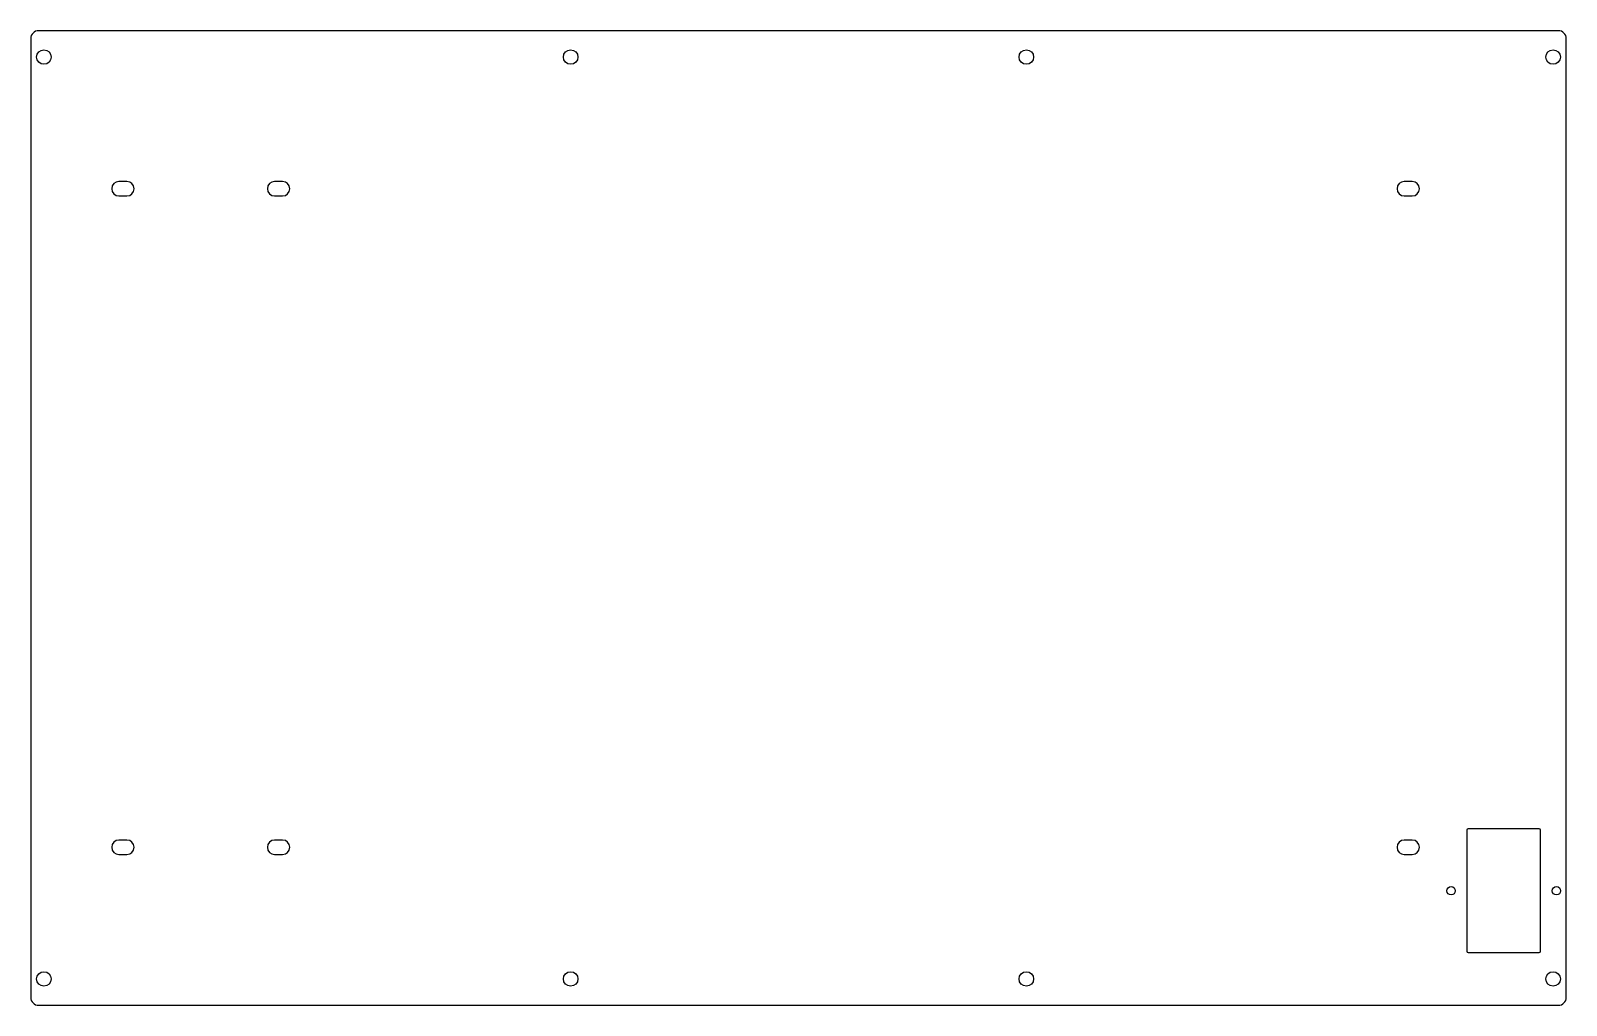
# Model space of a CAD drawing. Header units: millimetres. Extents: x 0 to 583, y 0 to 370.
import ezdxf

# ---------------------------------------------------------------- set-up
doc = ezdxf.new("R2010")
doc.units = ezdxf.units.MM

msp = doc.modelspace()

# ---------------------------------------------------------------- linework, layer by layer
at = {"color": 7, "linetype": 'Continuous', "lineweight": 25}
for p, q in [((580, 370), (3, 370)), ((0, 367), (0, 3)), ((583, 3), (583, 367)), ((36.5, 312.75), (33.5, 312.75)), ((95.607401, 312.75), (92.607401, 312.75)), ((524.5, 312.75), (521.5, 312.75)), ((33.5, 307.25), (36.5, 307.25)), ((92.607401, 307.25), (95.607401, 307.25)), ((521.5, 307.25), (524.5, 307.25)), ((545.25, 66.5), (545.25, 20.5)), ((572.75, 67), (545.75, 67)), ((573.25, 20.5), (573.25, 66.5)), ((36.5, 62.75), (33.5, 62.75)), ((95.607401, 62.75), (92.607401, 62.75)), ((524.5, 62.75), (521.5, 62.75)), ((33.5, 57.25), (36.5, 57.25)), ((92.607401, 57.25), (95.607401, 57.25)), ((521.5, 57.25), (524.5, 57.25)), ((545.75, 20), (572.75, 20)), ((3, 0), (580, 0))]:
    msp.add_line(p, q, dxfattribs=at)
for centre, radius in [((5, 360), 2.75), ((205, 360), 2.75), ((378, 360), 2.75), ((578, 360), 2.75), ((539.25, 43.5), 1.6), ((579.25, 43.5), 1.6), ((5, 10), 2.75), ((205, 10), 2.75), ((378, 10), 2.75), ((578, 10), 2.75)]:
    msp.add_circle(centre, radius, dxfattribs=at)
for centre, radius, start, end in [((3, 367), 3, 90, 180), ((580, 367), 3, 0, 90), ((33.5, 310), 2.75, 90, 270), ((36.5, 310), 2.75, 270, 90), ((92.607401, 310), 2.75, 90, 270), ((95.607401, 310), 2.75, 270, 90), ((521.5, 310), 2.75, 90, 270), ((524.5, 310), 2.75, 270, 90), ((545.75, 66.5), 0.5, 90, 180), ((572.75, 66.5), 0.5, 0, 90), ((33.5, 60), 2.75, 90, 270), ((36.5, 60), 2.75, 270, 90), ((92.607401, 60), 2.75, 90, 270), ((95.607401, 60), 2.75, 270, 90), ((521.5, 60), 2.75, 90, 270), ((524.5, 60), 2.75, 270, 90), ((545.75, 20.5), 0.5, 180, 270), ((572.75, 20.5), 0.5, 270, 0), ((3, 3), 3, 180, 270), ((580, 3), 3, 270, 0)]:
    msp.add_arc(centre, radius, start, end, dxfattribs=at)

doc.saveas('drawing.dxf')
